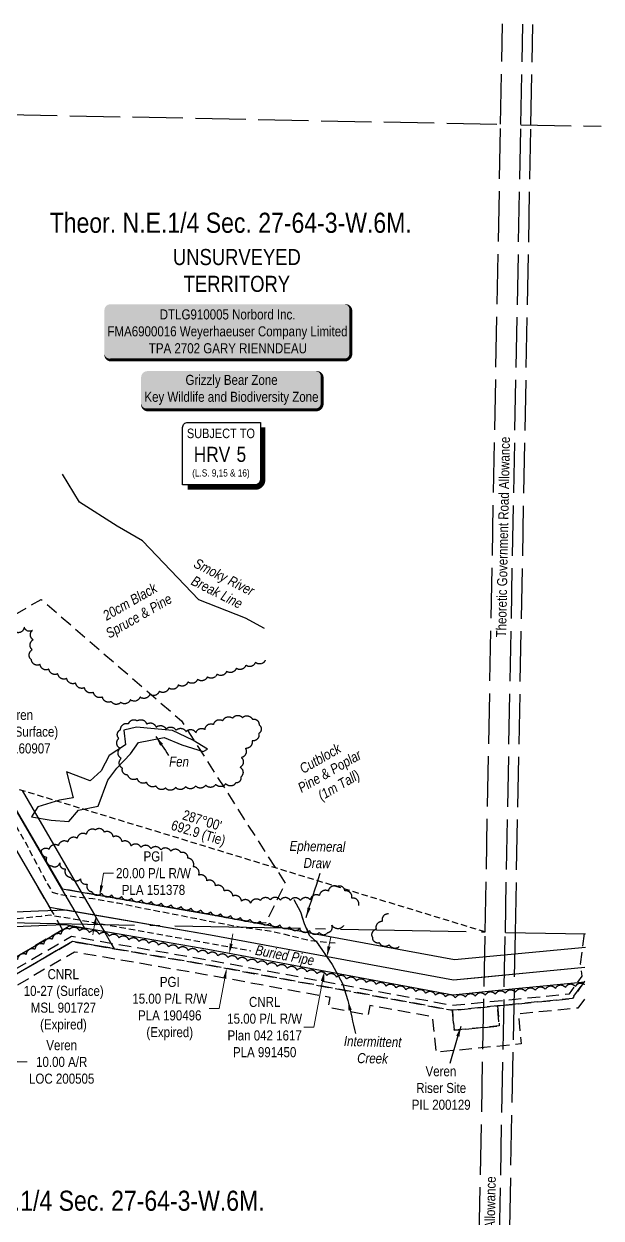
# Model space of a CAD drawing. Extents: x 407785 to 414058, y 6046536 to 6050431.
# Drawn here: x 412074 to 412648, y 6047175 to 6048364 of the extents above; entities that cross this region are included whole.
import ezdxf
from ezdxf.enums import TextEntityAlignment as Align

# ---------------------------------------------------------------- set-up
doc = ezdxf.new("R2010")
doc.units = 0
doc.header["$LTSCALE"] = 5
doc.header["$PDSIZE"] = 0.5
for name, pattern in [('0', [1, 1, 0]), ('foc-ACCESSROAD', [3.75, 2.5, -1.25]), ('foc-QUARTERLINE', [33, 25, -3, 2, -3]), ('foc-TIELINE', [1.875, 1.25, -0.625]), ('foc-TOPO', [1, 0.2, -0.8]), ('foc-TOPO-ephemeral', [6.25, 3.125, -0.625, 0.625, -0.625, 0.625, -0.625]), ('foc-UNSURVEYED', [12.5, 10, -2.5]), ('UG_PIPE', [1.875, 1.25, -0.625])]:
    doc.linetypes.add(name, pattern=pattern)
doc.layers.get('Defpoints').update_dxf_attribs({"color": 9})
for name, color, linetype in [('AS-PIPE-UG', 44, 'UG_PIPE'), ('AS-PIPE-UG-T', 44, 'Continuous'), ('AS-WILDLIFE-BLOCK', 131, 'Continuous'), ('C-AR', 13, 'foc-ACCESSROAD'), ('C-SYMBOL', 7, 'Continuous'), ('C-WS', 13, 'foc-ACCESSROAD'), ('CG-NOTES', 7, 'Continuous'), ('CTW', 7, 'Continuous'), ('F-RW', 190, 'Continuous'), ('F-WS', 190, 'foc-ACCESSROAD'), ('L-BD', 7, 'Continuous'), ('L-ROAD-T', 7, 'Continuous'), ('L-SECQ', 8, 'foc-QUARTERLINE'), ('L-TIE', 7, 'foc-TIELINE'), ('L-UNS-T', 3, 'Continuous'), ('L-USEC', 7, 'foc-UNSURVEYED'), ('T-BUSH', 110, '0'), ('T-BUSH-T', 110, 'Continuous'), ('T-CREEK', 160, 'Continuous'), ('T-DRAW', 143, 'foc-TOPO-ephemeral'), ('T-GENERAL', 48, 'foc-TOPO'), ('T-SLOPE', 48, 'Continuous'), ('T-WATER-T', 170, 'Continuous'), ('WETLAND', 143, 'Continuous'), ('WETLAND-T', 146, 'Continuous')]:
    doc.layers.add(name, color=color, linetype=linetype)
for name, color, linetype, lineweight in [('C-AR-T', 13, 'Continuous', 9), ('C-RW-T', 13, 'Continuous', 9), ('C-WS-T', 13, 'Continuous', 9), ('F-RW-T', 190, 'Continuous', 9), ('F-WS-T', 190, 'Continuous', 9)]:
    doc.layers.add(name, color=color, linetype=linetype, lineweight=lineweight)
doc.styles.add('175L', font='ARIALN.TTF', dxfattribs={"height": 20})
doc.styles.add('80', font='ARIALN.TTF', dxfattribs={"height": 10})
doc.styles.add('80CG', font='ARIALN.TTF', dxfattribs={"height": 10})
doc.styles.add('80L', font='ARIALN.TTF', dxfattribs={"height": 10})
doc.styles.add('foc-LtypeFont', font='ARIALN.TTF', dxfattribs={"height": 7.35})
doc.styles.add('HRV', font='ARIALN.TTF', dxfattribs={"height": 3})
doc.linetypes.add('foc-TOPO-flowdirection-NOLINE', pattern='A,0,[">",foc-LtypeFont,S=0.3,R=0,X=0,Y=-0.945],-20,[">",foc-LtypeFont,S=0.3,R=0,X=0,Y=-0.945],0', length=20)
doc.dimstyles.new('Compass 5 000', dxfattribs={"dimscale": 5, "dimtxt": 9, "dimasz": 2, "dimexe": 0.2, "dimexo": 0.0625, "dimgap": 0.5, "dimtad": 0, "dimtih": 1, "dimtoh": 1, "dimzin": 0, "dimdsep": 46, "dimtxsty": '80CG', "dimcen": 0.1, "dimse1": 1, "dimse2": 1, "dimclrd": 256, "dimclrt": 256, "dimaunit": 1, "dimadec": 4, "dimazin": 0, "dimtfac": 0.06, "dimtofl": 0, "dimtmove": 0, "dimatfit": 1, "dimfxl": 0.2, "dimtolj": 1, "dimtzin": 0, "dimlwd": -1, "dimarcsym": 0})

# ---------------------------------------------------------------- blocks, each defined once
blk = doc.blocks.new('*D50')
at = {"layer": 'Defpoints', "color": 0, "transparency": 16777216}
for p in [(412364.4, 6047438), (412361.7, 6047423.3), (412373, 6047421.2)]:
    blk.add_point(p, dxfattribs=at)
at = {"layer": 'F-RW-T', "transparency": 16777216}
for p, q in [((412377.5, 6047445.8), (412379.4, 6047455.6)), ((412371.1, 6047411.4), (412362.6, 6047365.6)), ((412362.6, 6047365.6), (412352.6, 6047365.6))]:
    blk.add_line(p, q, dxfattribs=at)
for points in [[(412375.9, 6047446.1), (412379.2, 6047445.5), (412375.7, 6047435.9)], [(412369.5, 6047411.7), (412372.8, 6047411.1), (412373, 6047421.2)]]:
    blk.add_solid(points, dxfattribs=at)
at = {"layer": 'F-RW-T', "transparency": 16777216, "insert": (412313.6, 6047365.6), "char_height": 10, "attachment_point": 5, "style": '80CG'}
blk.add_mtext('\\A1;CNRL\\P15.00 P/L R/W\\PPlan 042 1617\\PPLA 991450', dxfattribs=at)
blk = doc.blocks.new('*D51')
at = {"layer": 'C-AR-T', "transparency": 16777216}
for p, q in [((412024.1, 6047405.2), (412019.1, 6047413.9)), ((412039.2, 6047379.3), (412067.4, 6047330.9)), ((412067.4, 6047330.9), (412077.4, 6047330.9))]:
    blk.add_line(p, q, dxfattribs=at)
for points in [[(412025.6, 6047406.1), (412022.7, 6047404.4), (412029.2, 6047396.6)], [(412040.7, 6047380.1), (412037.8, 6047378.5), (412034.2, 6047387.9)]]:
    blk.add_solid(points, dxfattribs=at)
at = {"layer": 'Defpoints', "color": 0, "transparency": 16777216}
for p in [(412039.1, 6047402.4), (412044.2, 6047393.7), (412034.2, 6047387.9)]:
    blk.add_point(p, dxfattribs=at)
at = {"layer": 'C-AR-T', "transparency": 16777216, "insert": (412111.7, 6047330.9), "char_height": 10, "attachment_point": 5, "style": '80CG'}
blk.add_mtext('\\A1;Veren\\P10.00 A/R\\PLOC 200505', dxfattribs=at)
blk = doc.blocks.new('*D55')
at = {"layer": 'Defpoints', "color": 0, "transparency": 16777216}
for p in [(412275.7, 6047424), (412436, 6047409.5), (412433.3, 6047394.8)]:
    blk.add_point(p, dxfattribs=at)
at = {"layer": 'F-RW-T', "transparency": 16777216}
for p, q in [((412280.3, 6047448.6), (412282.1, 6047458.4)), ((412273.9, 6047414.2), (412268.3, 6047384.1)), ((412268.3, 6047384.1), (412258.3, 6047384.1))]:
    blk.add_line(p, q, dxfattribs=at)
for points in [[(412278.7, 6047448.9), (412281.9, 6047448.3), (412278.5, 6047438.7)], [(412272.3, 6047414.5), (412275.6, 6047413.9), (412275.7, 6047424)]]:
    blk.add_solid(points, dxfattribs=at)
at = {"layer": 'F-RW-T', "transparency": 16777216, "insert": (412219.2, 6047384.1), "char_height": 10, "attachment_point": 5, "style": '80CG'}
blk.add_mtext('\\A1;PGI\\P15.00 P/L R/W\\PPLA 190496\\P(Expired)', dxfattribs=at)
blk = doc.blocks.new('*U27')
h = blk.add_hatch(color=255)
edge = h.paths.add_edge_path()
edge.add_line((-116.5, -28.5), (116.5, -28.5))
edge.add_arc((116.5, -22.5), 6, 270, 360)
edge.add_line((122.5, -22.5), (122.5, 21))
edge.add_arc((116.5, 21), 6, 0, 90)
edge.add_line((116.5, 27), (-116.5, 27))
edge.add_arc((-116.5, 21), 6, 90, 180)
edge.add_line((-122.5, 21), (-122.5, -22.5))
edge.add_arc((-116.5, -22.5), 6, 180, 270)
at = {"color": 44, "flags": 128}
blk.add_lwpolyline([(-116.5, -28.5, 3, 3, 0), (116.5, -28.5, 3, 3, 0.414214), (122.5, -22.5, 3, 3, 0), (122.5, 21, 3, 0, 0.414214), (116.5, 27, 0, 0, 0), (-116.5, 27, 0, 0, 0.414214), (-122.5, 21, 0, 0, 0), (-122.5, -22.5, 0, 3, 0.414214)], format="xyseb", close=True, dxfattribs=at)
at = {"color": 44, "style": '80'}
blk.add_attdef('ENTER_TEXT_001', (-36, -5), '', height=10, dxfattribs=at)
blk = doc.blocks.new('*U31')
h = blk.add_hatch(color=255)
edge = h.paths.add_edge_path()
edge.add_line((-84, -20), (84, -20))
edge.add_arc((84, -14), 6, 270, 360)
edge.add_line((90, -14), (90, 12.5))
edge.add_arc((84, 12.5), 6, 0, 90)
edge.add_line((84, 18.5), (-84, 18.5))
edge.add_arc((-84, 12.5), 6, 90, 180)
edge.add_line((-90, 12.5), (-90, -14))
edge.add_arc((-84, -14), 6, 180, 270)
at = {"color": 131, "flags": 128}
blk.add_lwpolyline([(-84, -20, 3, 3, 0), (84, -20, 3, 3, 0.414214), (90, -14, 3, 3, 0), (90, 12.5, 3, 0, 0.414214), (84, 18.5, 0, 0, 0), (-84, 18.5, 0, 0, 0.414214), (-90, 12.5, 0, 0, 0), (-90, -14, 0, 3, 0.414214)], format="xyseb", close=True, dxfattribs=at)
at = {"color": 131, "style": '80'}
blk.add_attdef('ENTER_TEXT_001', (-36, -5), '', height=10, dxfattribs=at)
blk = doc.blocks.new('*D85')
at = {"layer": 'Defpoints', "color": 0, "transparency": 16777216}
for p in [(412149.6, 6047496.7), (412169.6, 6047493.2), (412166.2, 6047473.7)]:
    blk.add_point(p, dxfattribs=at)
at = {"layer": 'F-RW-T', "transparency": 16777216}
for p, q in [((412151.3, 6047506.5), (412153.4, 6047518.8)), ((412153.4, 6047518.8), (412163.4, 6047518.8)), ((412144.5, 6047467.3), (412142.8, 6047457.4))]:
    blk.add_line(p, q, dxfattribs=at)
for points in [[(412149.7, 6047506.8), (412153, 6047506.3), (412149.6, 6047496.7)], [(412142.9, 6047467.5), (412146.2, 6047467), (412146.2, 6047477.1)]]:
    blk.add_solid(points, dxfattribs=at)
at = {"layer": 'F-RW-T', "transparency": 16777216, "insert": (412203, 6047518.8), "char_height": 10, "attachment_point": 5, "style": '80CG'}
blk.add_mtext('\\A1;PGI\\P20.00 P/L R/W\\PPLA 151378', dxfattribs=at)
blk = doc.blocks.new('HRV')
blk.add_lwpolyline([(-35.1, 31.6), (37.2, 31.6), (37.2, -25.5, -0.414214), (32.2, -30.5), (-40.1, -30.5), (-40.1, 26.6, -0.414214)], format="xyb", close=True)
at = {"const_width": 5, "flags": 128}
blk.add_lwpolyline([(-35.1, -33), (32.2, -33, 0.414214), (39.7, -25.5), (39.7, 26.6)], format="xyb", dxfattribs=at)
at = {"style": '80L'}
blk.add_text('SUBJECT TO', height=9.5, dxfattribs=at).set_placement((-2, 13.1), align=Align.BOTTOM_CENTER)
blk.add_attdef('(N.W.1/4 00)', text='', height=7.12, dxfattribs=at).set_placement((-2, -24.4), align=Align.BOTTOM_CENTER)
at = {"layer": 'CTW', "color": 3, "style": 'HRV'}
blk.add_text('HRV', height=15, dxfattribs=at).set_placement((-10.9, -0.2), align=Align.MIDDLE_CENTER)
blk.add_attdef('0', text='', height=15, dxfattribs=at).set_placement((18.3, -0.2), align=Align.MIDDLE_CENTER)

msp = doc.modelspace()

# ---------------------------------------------------------------- linework, layer by layer
at = {"layer": 'AS-PIPE-UG', "flags": 128}
msp.add_lwpolyline([(411545.093, 6047302.813), (411564.745, 6047309.76), (411580.356, 6047315.667), (411597.743, 6047321.462), (411617.433, 6047328.837), (411643.533, 6047337.203), (411651.961, 6047339.392), (411677.258, 6047348.753), (411706.82, 6047362.423), (411793.792, 6047394.003), (411827.502, 6047408.141), (411836.716, 6047411.965, 0.01083187), (411844.118, 6047415.797, 0.01083187), (411850.411, 6047419.23), (411877.934, 6047434.347), (411906.735, 6047450.288), (411923.795, 6047460.922), (411937.104, 6047467.483), (411950.588, 6047474.439), (411958.404, 6047481.445), (411953.12, 6047491.762), (411946.476, 6047503.602), (411942.407, 6047511.204), (411948.435, 6047517.926), (411990.875, 6047543.238), (412050.069, 6047578.531), (412053.091, 6047579.887), (412057.113, 6047580.576), (412059.23, 6047577.8), (412067.121, 6047564.247), (412077.229, 6047546.321), (412082.441, 6047536.032), (412090.066, 6047522.183), (412096.337, 6047510.406), (412102.327, 6047499.916), (412109.704, 6047497.66), (412124.603, 6047495.485), (412142.785, 6047493.553), (412167.412, 6047489.242), (412193.184, 6047483.828), (412220.407, 6047478.743), (412238.548, 6047475.077), (412265.635, 6047469.754), (412290.015, 6047465.255), (412318.494, 6047461.508), (412341.104, 6047456.275), (412359.483, 6047451.72), (412383.86, 6047449.428)], format="xyb", dxfattribs=at)
msp.add_lwpolyline([(411622.201, 6047260.858), (411690.414, 6047294.615), (411761.596, 6047334.462), (411853.765, 6047388.724), (411904.649, 6047419.303), (411943.261, 6047439.995), (412003.173, 6047458.598), (412041.197, 6047470.801), (412066.419, 6047473.747), (412091.457, 6047476.206), (412100.326, 6047477.223), (412117.681, 6047474.342), (412299.97, 6047441.662)], dxfattribs=at)
at = {"layer": 'C-AR', "flags": 128}
for points in [[(411702.137, 6046552.286), (411712.906, 6046562.807), (411784.153, 6046632.413), (411791.669, 6046651.343), (411794.115, 6046657.505), (411794.405, 6046681.456), (411799.004, 6047061.059), (411723.917, 6047131.985), (411720.93, 6047134.807), (411627.829, 6047129.298), (411615.885, 6047128.592), (411614.717, 6047129.946), (411603.931, 6047142.463), (411630.046, 6047260.637), (411630.7, 6047263.594), (411713.801, 6047310.536), (411726.856, 6047317.91), (411727.521, 6047318.286), (411901.227, 6047416.409), (411904.274, 6047418.131), (411905.642, 6047417.786), (411911.305, 6047416.362), (411924.226, 6047413.11), (412002.408, 6047393.435), (412010.351, 6047391.436), (412013.94, 6047393.522), (412121.487, 6047456.052), (412160.736, 6047449.255), (412255.412, 6047432.862), (412500.528, 6047387.356), (412532.849, 6047390.529), (412563.072, 6047393.496), (412616.927, 6047398.783), (412624.614, 6047409.58), (412629.334, 6047416.209), (412628.323, 6047425.009), (412627.953, 6047428.222), (412630.089, 6047445.264), (412631.779, 6047458.75), (412632.396, 6047459.189), (412632.887, 6047459.542)], [(412631.962, 6047411.283), (412631.21, 6047410.227), (412619.677, 6047394.024), (412562.976, 6047388.463), (412545.098, 6047386.709), (412532.752, 6047385.497), (412500.309, 6047382.314), (412254.533, 6047427.941), (412164.017, 6047443.616), (412122.428, 6047450.819), (412016.464, 6047389.197), (412011.131, 6047386.096), (412005.941, 6047387.402), (411926.077, 6047407.487), (411915.081, 6047410.257), (411904.992, 6047412.796), (411882.495, 6047400.087), (411729.315, 6047313.558), (411727.409, 6047312.483), (411716.26, 6047306.184), (411635.098, 6047260.337), (411628.992, 6047232.666), (411609.349, 6047143.816), (411618.072, 6047133.727), (411722.828, 6047139.925), (411724.049, 6047138.771), (411804.029, 6047063.153), (411799.402, 6046681.357), (411799.101, 6046656.519), (411797.005, 6046651.236), (411788.405, 6046629.58), (411712.768, 6046555.685), (411709.148, 6046552.147)], [(412631.622, 6047393.558), (412625.187, 6047384.514), (412565.973, 6047378.689), (412568.875, 6047348.826), (412562.204, 6047348.175), (412531.98, 6047345.223), (412484.27, 6047340.562), (412480.852, 6047375.727), (412418.215, 6047387.21), (412416.404, 6047377.374), (412377.008, 6047385.153), (412378.819, 6047394.989), (412252.782, 6047418.094), (412124.284, 6047440.324), (412012.865, 6047375.539), (412005.94, 6047387.399), (412002.408, 6047393.435), (411996.296, 6047403.895), (411995.34, 6047405.53), (411989.704, 6047415.175), (411972.289, 6047444.979), (411968.667, 6047451.177), (411978.277, 6047454.554), (411981.894, 6047448.363), (412002.286, 6047413.447), (412008.882, 6047402.134), (412013.94, 6047393.523), (412016.463, 6047389.201), (412122.428, 6047450.819), (412164.017, 6047443.616), (412254.533, 6047427.941), (412500.309, 6047382.314), (412502.243, 6047362.405), (412532.366, 6047365.361), (412547.032, 6047366.8), (412545.098, 6047386.709), (412562.976, 6047388.463), (412619.677, 6047394.024), (412631.209, 6047410.227), (412631.962, 6047411.284)]]:
    msp.add_lwpolyline(points, dxfattribs=at)
at = {"layer": 'C-WS', "flags": 128}
for points in [[(412059.41, 6047593.553), (411965.893, 6047539.068), (411887.899, 6047672.938), (412091.294, 6047791.439), (412230.918, 6047670.439), (412333.975, 6047508.887), (412314.402, 6047469.083), (412305.301, 6047469.262), (412263.282, 6047477.034), (412112.067, 6047503.172)], [(412532.366, 6047365.361), (412502.243, 6047362.405), (412500.309, 6047382.314), (412532.752, 6047385.497), (412545.098, 6047386.709), (412547.032, 6047366.8), (412532.366, 6047365.361)]]:
    msp.add_lwpolyline(points, close=True, dxfattribs=at)
at = {"layer": 'F-RW'}
for points in [[(410796.652, 6047032.989), (411824.313, 6047411.213), (411943.011, 6047475.609), (411921.216, 6047513.013), (411965.883, 6047539.041), (412059.398, 6047593.532), (412112.062, 6047503.152), (412263.278, 6047477.044), (412502.494, 6047432.799), (412632.614, 6047445.284)], [(412008.877, 6047402.127), (412112.603, 6047462.448), (412119.609, 6047466.523), (412134.881, 6047463.878), (412131.836, 6047469.104), (412125.04, 6047480.79), (412111.904, 6047503.367), (412059.368, 6047593.654)], [(412072.322, 6047601.18), (412131.189, 6047500.026), (412144.328, 6047477.45), (412149.383, 6047468.756), (412154.17, 6047460.538), (412160.736, 6047449.255), (412164.017, 6047443.616), (412122.428, 6047450.819), (412016.464, 6047389.197)], [(410796.233, 6047011.533), (411832.575, 6047392.951), (411970.661, 6047467.865), (411948.553, 6047505.805), (411975.948, 6047521.768), (412052.19, 6047566.194), (412099.48, 6047485.037), (412259.759, 6047457.365), (412501.613, 6047412.632), (412632.228, 6047425.164)], [(411601.775, 6047141.95), (411623.288, 6047239.958), (411626.725, 6047254.559), (411627.708, 6047259.346), (411628.934, 6047264.893), (411727.567, 6047320.61), (411892.147, 6047413.577), (411942.393, 6047441.961), (411967.395, 6047450.731), (412025.706, 6047471.21), (412050.107, 6047479.786), (412088.523, 6047481.263), (412116.171, 6047482.327), (412200.372, 6047467.744), (412259.824, 6047457.462), (412501.597, 6047412.576), (412533.331, 6047415.691), (412563.555, 6047418.658), (412632.232, 6047425.395)], [(412631.943, 6047410.301), (412563.266, 6047403.562), (412533.042, 6047400.596), (412500.935, 6047397.446), (412257.18, 6047442.699), (412115.173, 6047467.292), (412097.052, 6047466.593), (412025.843, 6047463.847), (411971.053, 6047444.543), (411945.296, 6047435.563), (411923.921, 6047423.488), (411882.492, 6047400.086), (411727.409, 6047312.483), (411635.098, 6047260.337), (411629.007, 6047232.657), (411609.349, 6047143.816)]]:
    msp.add_lwpolyline(points, dxfattribs=at)
at = {"layer": 'F-WS', "flags": 128}
msp.add_lwpolyline([(412112.603, 6047462.448), (412008.877, 6047402.127), (412002.279, 6047413.443), (411981.891, 6047448.362), (411978.278, 6047454.553), (411974.567, 6047460.911), (411970.545, 6047467.859), (411967.938, 6047472.357), (411948.555, 6047505.852), (412052.281, 6047566.174), (412099.349, 6047485.238), (412101.373, 6047481.758), (412108.459, 6047469.567), (412109.905, 6047467.088), (412112.603, 6047462.448)], close=True, dxfattribs=at)
at = {"layer": 'L-SECQ'}
for p, q in [((411729.317, 6047476.243), (412532.927, 6047460.305)), ((412553.031, 6047459.906), (412632.864, 6047458.324))]:
    msp.add_line(p, q, dxfattribs=at)
at = {"layer": 'L-TIE', "flags": 128}
msp.add_lwpolyline([(412532.927, 6047460.305), (411870.625, 6047662.874)], dxfattribs=at)
at = {"layer": 'L-USEC'}
for p, q in [((412548.345, 6048264.394), (412550.262, 6048364.333)), ((412568.45, 6048264.008), (412570.366, 6048363.934)), ((412578.502, 6048263.815), (412580.418, 6048363.754)), ((411744.872, 6048280.346), (412548.345, 6048264.394)), ((412532.927, 6047460.305), (412548.345, 6048264.394)), ((412553.031, 6047459.919), (412568.45, 6048264.008)), ((412563.083, 6047459.726), (412578.502, 6048263.816)), ((412568.449, 6048263.995), (412648.282, 6048262.411)), ((412517.509, 6046656.219), (412532.927, 6047460.305)), ((412537.613, 6046655.821), (412553.031, 6047459.919)), ((412547.858, 6046665.674), (412563.083, 6047459.726))]:
    msp.add_line(p, q, dxfattribs=at)
at = {"layer": 'T-BUSH', "flags": 128}
for points in [[(412314.266, 6047730.759, -0.52056705), (412304.46, 6047728.823, -0.52056705), (412294.917, 6047725.853, -0.52056705), (412285.381, 6047722.858, -0.52056705), (412275.844, 6047719.863, -0.52056705), (412266.282, 6047716.956, -0.52056705), (412256.619, 6047714.4, -0.52056705), (412246.956, 6047711.843, -0.52056705), (412237.293, 6047709.286, -0.52056705), (412227.765, 6047706.275, -0.52056705), (412218.277, 6047703.132, -0.52056705), (412208.788, 6047699.988, -0.52056705), (412199.3, 6047696.845, -0.52056705), (412189.672, 6047694.16, -0.52056705), (412180.031, 6047691.524, -0.52056705), (412170.389, 6047688.887, -0.52056705), (412161.115, 6047689.712, -0.52056705), (412152.243, 6047694.316, -0.52056705), (412143.371, 6047698.92, -0.52056705), (412134.499, 6047703.524, -0.52056705), (412125.627, 6047708.129, -0.52056705), (412116.755, 6047712.733, -0.52056705), (412107.883, 6047717.337, -0.52056705), (412099.011, 6047721.941, -0.52056705), (412090.139, 6047726.546, -0.52056705), (412081.551, 6047731.306, -0.52056705), (412082.416, 6047741.264, -0.52056705), (412083.282, 6047751.222, -0.52056705), (412082.645, 6047760.508, -0.52056705), (412074.468, 6047763.773, -0.52056705), (412065.768, 6047758.853, -0.52056705), (412057.067, 6047753.933, -0.52056705), (412048.366, 6047749.012, -0.52056705), (412039.093, 6047745.749, -0.52056705), (412029.704, 6047745.52, -0.52056705), (412023.441, 6047753.31, -0.52056705), (412014.798, 6047748.671, -0.52056705), (412006.1, 6047743.746, -0.52056705), (411997.402, 6047738.82, -0.52056705), (411988.704, 6047733.895, -0.52056705), (411980.006, 6047728.97, -0.52056705), (411971.309, 6047724.044, -0.52056705), (411962.611, 6047719.119, -0.52056705), (411953.913, 6047714.194, -0.52056705), (411945.215, 6047709.269, -0.52056705), (411936.517, 6047704.343, -0.52056705), (411927.819, 6047699.418, -0.52056705), (411919.121, 6047694.493, -0.52056705), (411910.423, 6047689.567, -0.52056705), (411901.725, 6047684.642, -0.52056705), (411893.027, 6047679.717, -0.52056705), (411885.933, 6047675.7, -0.52056705)], [(412407.276, 6047486.821, 0.52056705), (412400.343, 6047494.022, 0.52056705), (412393.41, 6047501.223, 0.52056705), (412385.953, 6047505.449, 0.52056705), (412376.973, 6047501.058, 0.52056705), (412367.994, 6047496.667, 0.52056705), (412359.015, 6047492.275, 0.52056705), (412349.203, 6047491.643, 0.52056705), (412339.21, 6047491.836, 0.52056705), (412329.216, 6047492.028, 0.52056705), (412319.222, 6047492.221, 0.52056705), (412309.315, 6047491.692, 0.52056705), (412299.651, 6047489.138, 0.52056705), (412290.597, 6047490.943, 0.52056705), (412282.005, 6047496.052, 0.52056705), (412273.414, 6047501.16, 0.52056705), (412264.822, 6047506.268, 0.52056705), (412256.23, 6047511.376, 0.52056705), (412247.914, 6047516.767, 0.52056705), (412242.617, 6047525.244, 0.52056705), (412237.32, 6047533.72, 0.52056705), (412230.194, 6047539.355, 0.52056705), (412220.284, 6047540.665, 0.52056705), (412210.375, 6047541.976, 0.52056705), (412200.466, 6047543.286, 0.52056705), (412190.556, 6047544.597, 0.52056705), (412180.647, 6047545.908, 0.52056705), (412171.708, 6047550.22, 0.52056705), (412162.907, 6047554.958, 0.52056705), (412154.105, 6047559.696, 0.52056705), (412145.228, 6047561.826, 0.52056705), (412136.166, 6047557.607, 0.52056705), (412127.008, 6047553.612, 0.52056705), (412117.712, 6047549.939, 0.52056705), (412108.416, 6047546.266, 0.52056705), (412099.119, 6047542.593, 0.40147788), (412091.36, 6047541.181, 0.40429088), (412096.875, 6047534.739, 0.52056705), (412101.812, 6047526.048, 0.52056705), (412109.83, 6047529.15, 0.52056705), (412115.461, 6047523.17, 0.52056705), (412120.531, 6047514.689, 0.52056705), (412130.396, 6047513.073, 0.52056705), (412137.202, 6047508.058, 0.52056705), (412141.648, 6047500.415, 0.52056705), (412151.508, 6047498.773, 0.52056705), (412161.368, 6047497.131, 0.52056705), (412171.228, 6047495.488, 0.52056705), (412181.087, 6047493.846, 0.52056705), (412190.947, 6047492.203, 0.52056705), (412200.807, 6047490.561, 0.52056705), (412210.667, 6047488.919, 0.52056705), (412220.527, 6047487.276, 0.52056705), (412230.386, 6047485.634, 0.52056705), (412240.246, 6047483.992, 0.52056705), (412250.071, 6047482.155, 0.52056705), (412259.892, 6047480.292, 0.52056705), (412269.712, 6047478.429, 0.52056705), (412279.533, 6047476.566, 0.52056705), (412289.353, 6047474.703, 0.52056705), (412299.174, 6047472.84, 0.52056705), (412308.994, 6047470.977, 0.52056705), (412318.815, 6047469.114, 0.52056705), (412328.635, 6047467.251, 0.52056705), (412338.456, 6047465.388, 0.52056705), (412348.276, 6047463.525, 0.52056705), (412358.097, 6047461.662, 0.52056705), (412367.917, 6047459.799, 0.52056705), (412376.462, 6047459.814, 0.52056705), (412380.397, 6047467.08, 0.52056705), (412392.383, 6047466.732)], [(412447.441, 6047445.694, -0.52056705), (412437.628, 6047447.595, -0.52056705), (412427.815, 6047449.496, -0.52056705), (412421.09, 6047454.766, -0.52056705), (412424.84, 6047463.127, -0.52056705), (412430.958, 6047471.031, -0.52056705), (412436.81, 6047478.592, -0.52056705)], [(412631.894, 6047407.764, 0.46862298), (412622.667, 6047406.092, 0.52056705), (412612.717, 6047405.136, 0.52056705), (412602.768, 6047404.18, 0.52056705), (412592.818, 6047403.224, 0.52056705), (412582.868, 6047402.269, 0.52056705), (412572.918, 6047401.313, 0.52056705), (412562.968, 6047400.357, 0.52056705), (412553.018, 6047399.401, 0.52056705), (412543.069, 6047398.445, 0.52056705), (412533.119, 6047397.489, 0.52056705), (412523.169, 6047396.533, 0.52056705), (412513.219, 6047395.577, 0.52056705), (412503.269, 6047394.621, 0.52056705), (412493.405, 6047395.727, 0.52056705), (412483.569, 6047397.505, 0.52056705), (412473.733, 6047399.283, 0.52056705), (412463.896, 6047401.061, 0.52056705), (412454.06, 6047402.839, 0.52056705), (412444.224, 6047404.617, 0.52056705), (412434.388, 6047406.395, 0.52056705), (412424.552, 6047408.173, 0.52056705), (412414.715, 6047409.952, 0.52056705), (412404.879, 6047411.73, 0.52056705), (412395.043, 6047413.508, 0.52056705), (412385.207, 6047415.286, 0.52056705), (412375.37, 6047417.064, 0.52056705), (412365.534, 6047418.842, 0.52056705), (412355.698, 6047420.62, 0.52056705), (412345.862, 6047422.398, 0.52056705), (412336.025, 6047424.176, 0.52056705), (412326.189, 6047425.954, 0.52056705), (412316.353, 6047427.732, 0.52056705), (412306.517, 6047429.51, 0.52056705), (412296.681, 6047431.288, 0.52056705), (412286.844, 6047433.066, 0.52056705), (412277.008, 6047434.844, 0.52056705), (412267.172, 6047436.622, 0.52056705), (412257.336, 6047438.4, 0.52056705), (412247.499, 6047440.178, 0.52056705), (412237.663, 6047441.956, 0.52056705), (412227.827, 6047443.734, 0.52056705), (412217.991, 6047445.512, 0.52056705), (412208.155, 6047447.29, 0.52056705), (412198.318, 6047449.069, 0.52056705), (412188.482, 6047450.847, 0.52056705), (412178.646, 6047452.625, 0.52056705), (412168.81, 6047454.403, 0.52056705), (412158.973, 6047456.181, 0.52056705), (412149.137, 6047457.959, 0.52056705), (412139.301, 6047459.737, 0.52056705), (412129.465, 6047461.515, 0.52056705), (412119.665, 6047463.072, 0.52056705), (412110.97, 6047458.142, 0.52056705), (412102.333, 6047453.111, 0.52056705), (412093.696, 6047448.08, 0.52056705), (412085.059, 6047443.049, 0.52056705), (412076.421, 6047438.018, 0.52056705), (412067.784, 6047432.987, 0.52056705), (412059.147, 6047427.956, 0.52056705), (412050.51, 6047422.924, 0.52056705), (412041.873, 6047417.893, 0.52056705), (412033.236, 6047412.862, 0.52056705), (412024.598, 6047407.831, 0.52056705), (412015.961, 6047402.8, 0.52056705), (412006.948, 6047399.246, 0.52056705), (411996.957, 6047399.538, 0.52056705), (411986.966, 6047399.831, 0.52056705), (411976.974, 6047400.123, 0.52056705), (411967.501, 6047397.733, 0.52056705), (411958.337, 6047393.741, 0.52056705), (411949.173, 6047389.75, 0.52056705), (411940.009, 6047385.758, 0.52056705), (411930.845, 6047381.767, 0.52056705), (411921.672, 6047377.857, 0.52056705), (411911.885, 6047379.888, 0.52056705), (411902.098, 6047381.918, 0.52056705), (411892.31, 6047383.949, 0.52056705), (411882.523, 6047385.98, 0.52056705), (411872.736, 6047388.01, 0.52056705), (411863.643, 6047385.757, 0.52056705), (411854.997, 6047380.741, 0.52056705), (411846.351, 6047375.724, 0.52056705), (411837.705, 6047370.708, 0.52056705), (411829.059, 6047365.692, 0.52056705), (411820.413, 6047360.676, 0.52056705), (411811.767, 6047355.66, 0.52056705), (411803.121, 6047350.644, 0.52056705), (411794.475, 6047345.628, 0.52056705), (411785.83, 6047340.612, 0.52056705), (411777.184, 6047335.596, 0.52056705), (411768.538, 6047330.58, 0.52056705), (411759.892, 6047325.564, 0.52056705), (411761.527, 6047320.194, 0.52056705), (411769.808, 6047314.596, 0.52056705), (411778.089, 6047308.997, 0.52056705), (411786.37, 6047303.399, 0.52056705), (411794.651, 6047297.801, 0.52056705), (411802.932, 6047292.202, 0.52056705), (411812.62, 6047290.066, 0.52056705), (411822.458, 6047288.295, 0.52056705), (411832.295, 6047286.524, 0.52056705), (411841.47, 6047283.118, 0.52056705), (411849.766, 6047277.541, 0.52056705), (411858.061, 6047271.964, 0.52056705), (411866.356, 6047266.387, 0.52056705), (411874.204, 6047260.355, 0.52056705), (411879.927, 6047252.16, 0.52056705), (411885.004, 6047243.938, 0.52056705), (411879.976, 6047235.299, 0.52056705), (411874.949, 6047226.659, 0.52056705), (411869.271, 6047218.473, 0.52056705), (411862.916, 6047210.758, 0.52056705), (411856.622, 6047203.009, 0.52056705), (411851.223, 6047194.821, 0.52056705), (411844.474, 6047187.475, 0.52056705), (411836.71, 6047181.18, 0.52056705), (411828.946, 6047174.885, 0.52056705), (411821.415, 6047170.438, 0.52056705), (411815.466, 6047178.471, 0.52056705), (411809.517, 6047186.503, 0.52056705), (411803.31, 6047194.256, 0.52056705), (411794.819, 6047199.529, 0.52056705), (411785.915, 6047203.38, 0.52056705), (411775.92, 6047203.457, 0.52056705), (411765.925, 6047203.534, 0.52056705), (411755.929, 6047203.611, 0.52056705), (411746.363, 6047205.566, 0.52056705), (411737.325, 6047209.835, 0.52056705), (411728.287, 6047214.105, 0.52056705), (411724.88, 6047222.663, 0.52056705), (411723.167, 6047232.51, 0.52056705), (411721.455, 6047242.358, 0.52056705), (411719.324, 6047252.115, 0.52056705), (411716.783, 6047261.782, 0.52056705), (411714.243, 6047271.45, 0.52056705), (411710.189, 6047280.346, 0.52056705), (411703.858, 6047288.081, 0.52056705), (411698.055, 6047295.17)]]:
    msp.add_lwpolyline(points, format="xyb", dxfattribs=at)
msp.add_lwpolyline([(412284.85, 6047608.676, -0.52056705), (412274.88, 6047607.956, -0.52056705), (412264.91, 6047607.236, -0.52056705), (412254.941, 6047606.516, -0.52056705), (412244.971, 6047605.796, -0.52056705), (412235.001, 6047605.076, -0.52056705), (412225.032, 6047604.356, -0.52056705), (412215.062, 6047603.636, -0.52056705), (412205.521, 6047605.802, -0.52056705), (412196.192, 6047609.391, -0.52056705), (412186.863, 6047612.98, -0.52056705), (412177.534, 6047616.568, -0.52056705), (412172.176, 6047623.258, -0.52056705), (412170.956, 6047633.179, -0.52056705), (412169.735, 6047643.1, -0.52056705), (412168.515, 6047653.021, -0.52056705), (412170.252, 6047661.676, -0.52056705), (412178.274, 6047667.64, -0.52056705), (412186.781, 6047670.486, -0.52056705), (412196.236, 6047667.244, -0.52056705), (412205.691, 6047664.001, -0.52056705), (412215.504, 6047662.307, -0.52056705), (412225.422, 6047661.06, -0.52056705), (412235.34, 6047659.814, -0.52056705), (412245.257, 6047658.568, -0.52056705), (412254.235, 6047661.927, -0.52056705), (412262.872, 6047666.959, -0.52056705), (412272.029, 6047670.695, -0.52056705), (412281.749, 6047673.026, -0.52056705), (412291.524, 6047673.714, -0.52056705), (412301.381, 6047672.05, -0.52056705), (412308.028, 6047666.639, -0.52056705), (412307.851, 6047657.884, -0.52056705), (412301.027, 6047650.58, -0.52056705), (412294.389, 6047643.155, -0.52056705), (412290.434, 6047633.975, -0.52056705), (412289.216, 6047624.306, -0.52056705), (412289.751, 6047614.325, -0.52056705)], format="xyb", close=True, dxfattribs=at)
at = {"layer": 'T-CREEK', "flags": 128}
msp.add_lwpolyline([(412391.044, 6047409.067), (412396.472, 6047392.075)], dxfattribs=at)
at = {"layer": 'T-DRAW', "flags": 128}
msp.add_lwpolyline([(412342.648, 6047492.547), (412349.113, 6047480.2), (412352.996, 6047468.754), (412358.042, 6047457.17), (412365.153, 6047450.436), (412380.849, 6047427.825), (412391.044, 6047409.067)], dxfattribs=at)
at = {"layer": 'T-DRAW', "linetype": 'foc-TOPO-flowdirection-NOLINE', "flags": 128}
msp.add_lwpolyline([(412342.648, 6047492.547), (412349.113, 6047480.2), (412352.996, 6047468.754), (412358.042, 6047457.17), (412365.153, 6047450.436)], dxfattribs=at)
at = {"layer": 'T-DRAW', "linetype": 'foc-TOPO-flowdirection-NOLINE', "ltscale": 0.85, "flags": 128}
msp.add_lwpolyline([(412342.648, 6047492.547), (412349.113, 6047480.2), (412352.996, 6047468.754), (412358.042, 6047457.17), (412365.153, 6047450.436), (412380.849, 6047427.825), (412391.044, 6047409.067)], dxfattribs=at)
at = {"layer": 'WETLAND'}
msp.add_lwpolyline([(412101.325, 6047571.499), (412118.647, 6047570.35), (412128.563, 6047581.547), (412148.101, 6047585.472), (412157.63, 6047611.447), (412166.435, 6047623.303), (412180.164, 6047637.641), (412188.065, 6047649.035), (412213.715, 6047653.752), (412231.374, 6047646.462), (412252.472, 6047640.13), (412256.858, 6047642.376), (412242.296, 6047651.342), (412221.779, 6047660.951), (412186.039, 6047664.268), (412173.412, 6047661.338), (412175.236, 6047646.54), (412159.016, 6047635.919), (412150.949, 6047620.669), (412140.165, 6047610.875), (412116.488, 6047619.811), (412123.182, 6047593.915), (412109.525, 6047591.581), (412087.935, 6047584.965), (412081.78, 6047574.895)], close=True, dxfattribs=at)

# ---------------------------------------------------------------- block references
ref = msp.add_blockref('*U27', (412276.715, 6048058.262), dxfattribs=dict(xscale=1.000440123623568, yscale=1.000440123623568, zscale=1.000440123623568))
ref.add_attrib('ENTER_TEXT_001', 'DTLG910005 Norbord Inc.', (412209.247, 6048070.108), dxfattribs={"color": 44, "height": 10.0044, "style": '80'})
ref.add_attrib('ENTER_TEXT_002', 'FMA6900016 Weyerhaeuser Company Limited', (412157.208, 6048053.257), dxfattribs={"color": 44, "height": 10.0044, "style": '80'})
ref.add_attrib('ENTER_TEXT_003', 'TPA 2702 GARY RIENNDEAU', (412198.396, 6048036.405), dxfattribs={"color": 44, "height": 10.0044, "style": '80'})
at = {"layer": 'AS-WILDLIFE-BLOCK'}
ref = msp.add_blockref('*U31', (412280.755, 6048000.119), dxfattribs=dict(at, xscale=1.000002621153091, yscale=1.000002621153091, zscale=1.000002621153091))
ref.add_attrib('ENTER_TEXT_001', 'Grizzly Bear Zone', (412234.844, 6048004.919), dxfattribs={"layer": '0', "color": 131, "height": 10.00003, "style": '80'})
ref.add_attrib('ENTER_TEXT_002', 'Key Wildlife and Biodiversity Zone', (412193.981, 6047988.082), dxfattribs={"layer": '0', "color": 131, "height": 10.00003, "style": '80'})
at = {"layer": 'CG-NOTES', "xscale": 1.000004932169778, "yscale": 1.000004932169778, "zscale": 0.5000024660848926}
msp.add_blockref('HRV', (412272.128, 6047935.988), dxfattribs=at).add_auto_attribs({'(N.W.1/4 00)': '(L.S. 9,15 & 16)', '0': '5'})

# ---------------------------------------------------------------- texts
at = {"layer": 'AS-PIPE-UG-T', "insert": (412305.262, 6047447.509), "char_height": 9.99564, "attachment_point": 1, "rotation": 349.460612, "style": '80L'}
msp.add_mtext_dynamic_manual_height_columns('\\pi0.29885;{\\fArial Narrow|b0|i1|c0|p34;Buried Pipe}', width=59.01015, gutter_width=49.978, heights=[0], dxfattribs=at)
at = {"layer": 'C-RW-T', "insert": (412027.995, 6047681.386), "char_height": 9.99562, "width": 78.96035, "attachment_point": 1, "style": '80L'}
msp.add_mtext('\\pi24.63334;Veren\\P\\pi0.66362;10-27 (Surface)\\P\\pi7.71033;MSL 160907', dxfattribs=at)
at = {"layer": 'C-SYMBOL', "color": 3, "style": '175L'}
for s, p in [('Theor. N.E.1/4 Sec. 27-64-3-W.6M.', (412279.824, 6048150.348)), ('Theor. S.E.1/4 Sec. 27-64-3-W.6M.', (412134.108, 6047176.751))]:
    msp.add_text(s, height=19.99124, dxfattribs=at).set_placement(p, align=Align.BOTTOM_CENTER)
at = {"layer": 'C-WS-T', "insert": (412450.961, 6047326.658), "char_height": 9.99562, "width": 75.13529, "attachment_point": 1, "style": '80L'}
msp.add_mtext('\\pi22.72081;Veren\\P\\pi13.44111;Riser Site\\P\\pi8.97513;PIL 200129', dxfattribs=at)
at = {"layer": 'F-WS-T', "insert": (412073.27, 6047423.307), "char_height": 9.99562, "attachment_point": 1, "style": '80L'}
msp.add_mtext_dynamic_manual_height_columns('\\pi24.38788;CNRL\\P\\pi0.66362;10-27 (Surface)\\P\\pi7.71033;MSL 901727\\P\\pi16.94912;(Expired)', width=78.96035, gutter_width=49.978, heights=[0], dxfattribs=at)
at = {"layer": 'L-BD', "style": '80L'}
for s, p in [("287°00'", (412251.491, 6047571.522)), ('692.9 (Tie)', (412247.323, 6047557.895))]:
    msp.add_text(s, height=10, rotation=342.9928, dxfattribs=at).set_placement(p, align=Align.MIDDLE)
at = {"layer": 'L-ROAD-T', "style": '80L'}
for p in [(412550.704, 6047853.494), (412536.584, 6047117.066)]:
    msp.add_text('Theoretic Government Road Allowance', height=10, rotation=88.881623, dxfattribs=at).set_placement(p, align=Align.MIDDLE_CENTER)
at = {"layer": 'L-UNS-T', "color": 3, "insert": (412285.975, 6048118.769), "char_height": 15.99299, "attachment_point": 5, "style": '80L'}
msp.add_mtext_dynamic_manual_height_columns('UNSURVEYED TERRITORY', width=126.35838, gutter_width=47.479, heights=[0], dxfattribs=at)
at = {"layer": 'T-BUSH-T', "char_height": 9.99564, "attachment_point": 1, "rotation": 30, "style": '80L'}
for s, width, insert in [('\\pi35.1117;{\\fArial Narrow|b0|i1|c0|p34;20cm Black \\P\\pi28.62066;Spruce & Pine}', 129.34495, (412121.029, 6047761.085)), ('\\pi6.18442;{\\fArial Narrow|b0|i1|c0|p34;Pine & Poplar\\P\\pi19.64717;(1m Tall)}', 82.82924, (412339.987, 6047604.091))]:
    msp.add_mtext_dynamic_manual_height_columns(s, width=width, gutter_width=44.98, heights=[0], dxfattribs=dict(at, insert=insert))
at = {"layer": 'T-GENERAL', "insert": (412343.874, 6047624.453), "char_height": 9.99564, "attachment_point": 1, "rotation": 30, "style": '80L'}
msp.add_mtext_dynamic_manual_height_columns('\\pi3.63807;{\\fArial Narrow|b0|i1|c0|p34;Cutblock}', width=51.39742, gutter_width=44.98, heights=[0], dxfattribs=at)
at = {"layer": 'T-WATER-T', "insert": (412382.308, 6047356.935), "char_height": 9.99566, "attachment_point": 1, "rotation": 358.877012, "style": '80L'}
msp.add_mtext_dynamic_manual_height_columns('\\pi10.23374;{\\fArial Narrow|b0|i1|c0|p34;Intermittent \\P\\pi23.7681;Creek}', width=77.64591, gutter_width=49.978, heights=[0], dxfattribs=at)
at = {"layer": 'WETLAND-T', "insert": (412218.242, 6047634.871), "char_height": 9.99562, "attachment_point": 1, "style": '80L'}
msp.add_mtext_dynamic_manual_height_columns('\\pi0.32612;{\\fArial Narrow|b0|i1|c0|p34;Fen}', width=19.55255, gutter_width=49.978, heights=[0], dxfattribs=at)

# ---------------------------------------------------------------- dimensions: what is measured, and where the dimension line sits
at = {"layer": 'C-AR-T'}
dim = msp.add_linear_dim(base=(412034.195, 6047387.941), p1=(412039.133, 6047402.38), p2=(412044.159, 6047393.735), angle=300.175924, text='Veren\\P10.00 A/R\\PLOC 200505', dimstyle='Compass 5 000', dxfattribs=at)
dim.commit()
dim.dimension.update_dxf_attribs({"geometry": '*D51', "text_midpoint": (412111.704, 6047330.888), "dimtype": 161})
at = {"layer": 'F-RW-T'}
for base, p1, p2, angle, text, picture, middle in [((412149.614, 6047496.682), (412166.215, 6047473.66), (412169.598, 6047493.228), 80.192929, 'PGI\\P20.00 P/L R/W\\PPLA 151378', '*D85', (412202.973, 6047518.775)), ((412275.737, 6047424.005), (412436.011, 6047409.499), (412433.275, 6047394.758), 259.482862, 'PGI\\P15.00 P/L R/W\\PPLA 190496\\P(Expired)', '*D55', (412219.24, 6047384.083)), ((412372.971, 6047421.202), (412364.437, 6047438.04), (412361.7, 6047423.295), 259.482799, 'CNRL\\P15.00 P/L R/W\\PPlan 042 1617\\PPLA 991450', '*D50', (412313.56, 6047365.585))]:
    dim = msp.add_linear_dim(base=base, p1=p1, p2=p2, angle=angle, text=text, dimstyle='Compass 5 000', dxfattribs=at)
    dim.commit()
    dim.dimension.update_dxf_attribs({"geometry": picture, "text_midpoint": middle, "dimtype": 161})

# ---------------------------------------------------------------- leaders
at = {"layer": 'C-WS-T', "path_type": 1}
msp.add_leader([(412508.649, 6047366.053), (412497.7, 6047329.328)], dimstyle='Compass 5 000', override={"dimgap": 0.5, "dimtad": 0}, dxfattribs=at)
at = {"layer": 'T-WATER-T', "path_type": 1}
msp.add_leader([(412396.472, 6047392.075), (412403.904, 6047359.219)], dimstyle='Compass 5 000', override={"dimgap": 0.5, "dimtad": 0}, dxfattribs=at)
at = {"layer": 'WETLAND-T', "path_type": 1}
msp.add_leader([(412205.506, 6047655.053), (412217.914, 6047636.134)], dimstyle='Compass 5 000', override={"dimgap": 0.5, "dimtad": 0}, dxfattribs=at)

# ---------------------------------------------------------------- next in the draw order: texts
at = {"layer": 'T-GENERAL', "insert": (412246.206, 6047833.052), "char_height": 9.99564, "attachment_point": 1, "rotation": 333.123684, "style": '80L', "bg_fill": 3, "box_fill_scale": 1.15, "bg_fill_color": 256, "bg_fill_true_color": 256, "bg_fill_transparency": 0}
msp.add_mtext_dynamic_manual_height_columns('\\pi0.45567;{\\fArial Narrow|b0|i1|c0|p34;Smoky River \\P\\pi6.016;Break Line}', width=65.9921, gutter_width=49.978, heights=[0], dxfattribs=at)
at = {"layer": 'T-WATER-T', "insert": (412335.732, 6047551.124), "char_height": 9.99566, "attachment_point": 1, "rotation": 358.877012, "style": '80L', "bg_fill": 3, "box_fill_scale": 1.15, "bg_fill_color": 256, "bg_fill_true_color": 256, "bg_fill_transparency": 0}
msp.add_mtext_dynamic_manual_height_columns('\\pi2.76916;{\\fArial Narrow|b0|i1|c0|p34;Ephemeral \\P\\pi17.02968;Draw}', width=60.84173, gutter_width=49.978, heights=[0], dxfattribs=at)

# ---------------------------------------------------------------- next in the draw order: linework, layer by layer
at = {"layer": 'T-SLOPE', "flags": 128}
msp.add_lwpolyline([(412313.333, 6047762.462), (412294.426, 6047772.555), (412248.163, 6047790.856), (412248.163, 6047790.856), (412192.222, 6047849.766), (412166.909, 6047864.412), (412129.41, 6047888.335), (412112.516, 6047915.924)], dxfattribs=at)

# ---------------------------------------------------------------- next in the draw order: leaders
at = {"layer": 'T-WATER-T', "path_type": 1}
msp.add_leader([(412354.854, 6047474.79), (412368.902, 6047518.991)], dimstyle='Compass 5 000', override={"dimgap": 0.5, "dimtad": 0}, dxfattribs=at)

doc.saveas('drawing.dxf')
